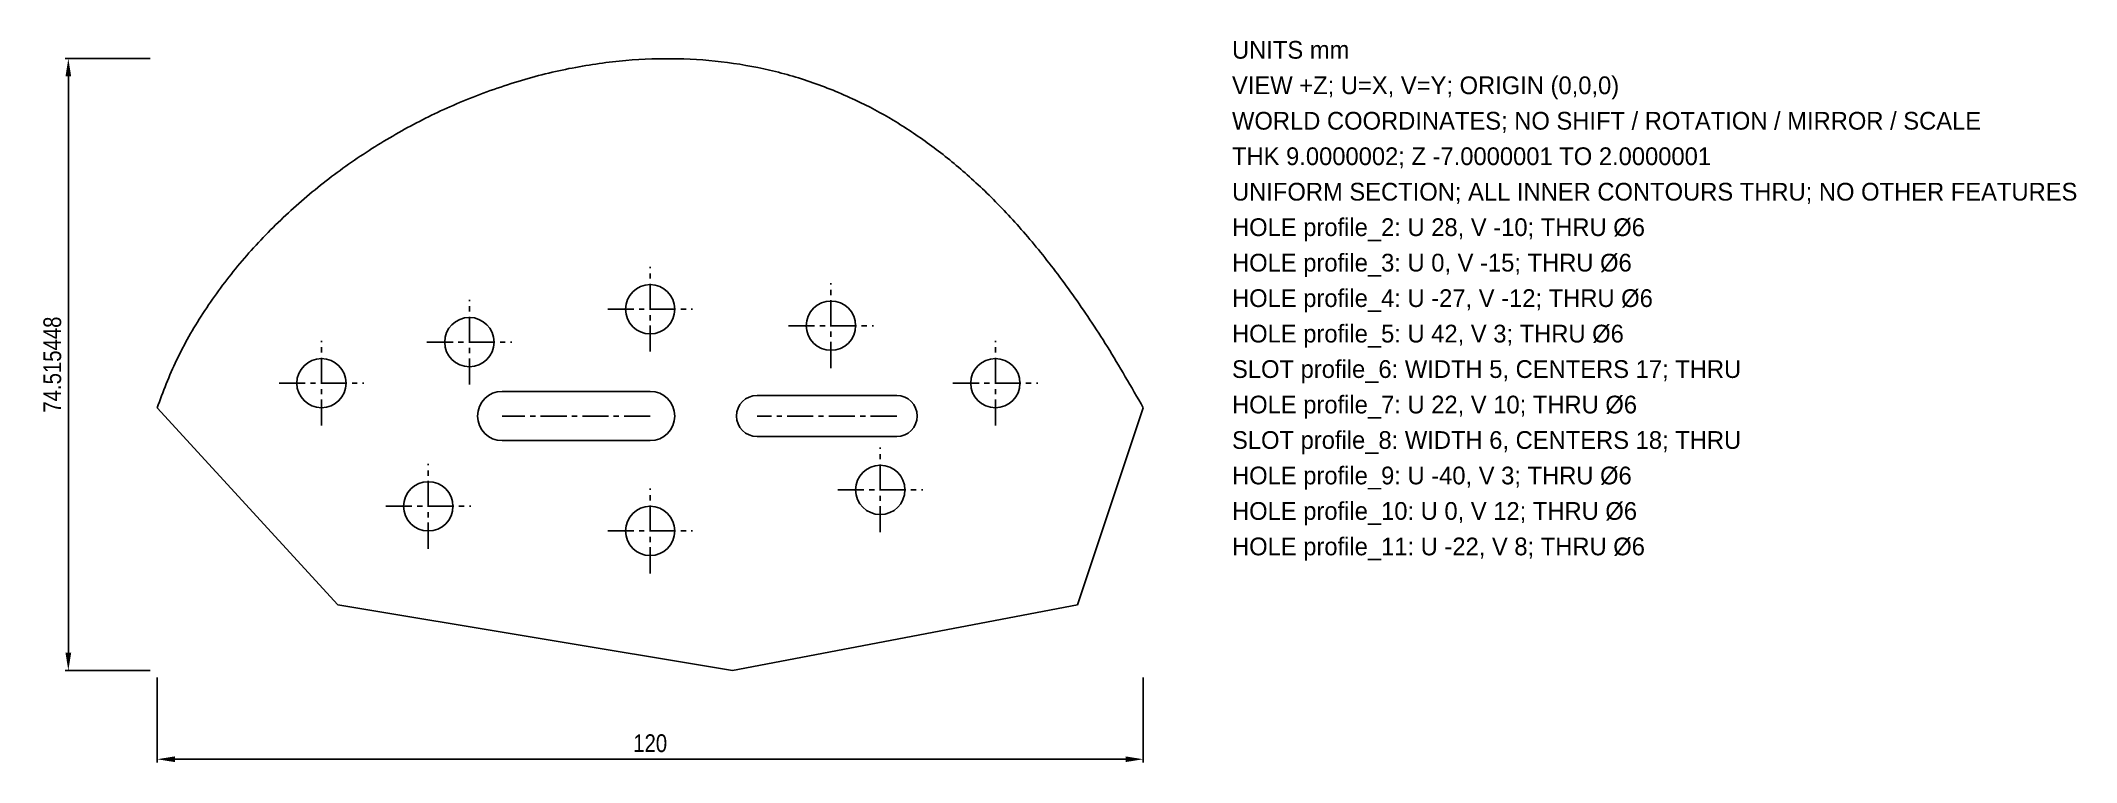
# Model space of a CAD drawing. Header units: millimetres. Extents: x -74 to 174, y -43 to 45.
import ezdxf

# ---------------------------------------------------------------- set-up
doc = ezdxf.new("R2010")
doc.units = ezdxf.units.MM
doc.linetypes.add('CENTER', pattern=[5.08, 3.175, -0.635, 0.635, -0.635])
for name, color, linetype in [('CENTER', 4, 'CENTER'), ('DIM', 3, 'Continuous'), ('HOLE', 7, 'Continuous'), ('OUTLINE', 7, 'Continuous'), ('TEXT', 7, 'Continuous')]:
    doc.layers.add(name, color=color, linetype=linetype)
doc.styles.add('OpenSansCondensed-Light', font='OpenSansCondensed-Light.ttf')
doc.dimstyles.new('EZDXF', dxfattribs={"dimtxt": 0.25, "dimasz": 0.175, "dimexe": 0.375, "dimexo": 0.125, "dimgap": 0.1, "dimtad": 1, "dimlfac": 100, "dimzin": 12, "dimdsep": 46, "dimtxsty": 'OpenSansCondensed-Light', "dimblk": 'ARCHTICK', "dimcen": 2.5, "dimazin": 3, "dimtfac": 0.5, "dimtmove": 2, "dimatfit": 3})

# ---------------------------------------------------------------- blocks, each defined once
blk = doc.blocks.new('_CLOSEDFILLED')
at = {"color": 0, "linetype": 'BYBLOCK'}
blk.add_solid([(-1, 0.16), (0, 0), (-1, -0.16)], dxfattribs=at)
blk = doc.blocks.new('*D1')
for p, q in [((-60, -32.86), (-60, -43.18)), ((60, -32.86), (60, -43.18)), ((-57.84, -42.8), (57.84, -42.8))]:
    blk.add_line(p, q)
at = {"layer": 'Defpoints'}
for p in [(-60, -32), (60, -32), (-60, -42.8)]:
    blk.add_point(p, dxfattribs=at)
at = {"layer": 'DIM', "xscale": 2.1600000036, "yscale": 2.1600000036, "rotation": 180}
blk.add_blockref('_CLOSEDFILLED', (-60, -42.8), dxfattribs=at)
at = {"layer": 'DIM', "xscale": 2.1600000036, "yscale": 2.1600000036}
blk.add_blockref('_CLOSEDFILLED', (60, -42.8), dxfattribs=at)
at = {"layer": 'DIM', "insert": (0, -40.86), "char_height": 2.16, "attachment_point": 5, "style": 'OpenSansCondensed-Light'}
blk.add_mtext('120', dxfattribs=at)
blk = doc.blocks.new('*D2')
for p, q in [((-60.86, 42.52), (-71.18, 42.52)), ((-70.8, -29.84), (-70.8, 40.36)), ((-60.86, -32), (-71.18, -32))]:
    blk.add_line(p, q)
at = {"layer": 'Defpoints'}
for p in [(-60, 42.52), (-70.8, -32), (-60, -32)]:
    blk.add_point(p, dxfattribs=at)
at = {"layer": 'DIM', "xscale": 2.1600000036, "yscale": 2.1600000036}
for p, rotation in [((-70.8, 42.52), 90), ((-70.8, -32), 270)]:
    blk.add_blockref('_CLOSEDFILLED', p, dxfattribs=dict(at, rotation=rotation))
at = {"layer": 'DIM', "insert": (-72.74, 5.26), "char_height": 2.16, "attachment_point": 5, "rotation": 90, "style": 'OpenSansCondensed-Light'}
blk.add_mtext('74.515448', dxfattribs=at)

msp = doc.modelspace()

# ---------------------------------------------------------------- linework, layer by layer
at = {"layer": 'CENTER'}
for p, q in [((0, 6.84), (0, 17.16)), ((22, 4.84), (22, 15.16)), ((-22, 2.84), (-22, 13.16)), ((-5.16, 12), (5.16, 12)), ((16.84, 10), (27.16, 10)), ((-40, -2.16), (-40, 8.16)), ((-27.16, 8), (-16.84, 8)), ((42, -2.16), (42, 8.16)), ((-45.16, 3), (-34.84, 3)), ((36.84, 3), (47.16, 3)), ((0, -1), (-18, -1)), ((30, -1), (13, -1)), ((28, -15.16), (28, -4.84)), ((-27, -17.16), (-27, -6.84)), ((0, -20.16), (0, -9.84)), ((-32.16, -12), (-21.84, -12)), ((22.84, -10), (33.16, -10)), ((-5.16, -15), (5.16, -15))]:
    msp.add_line(p, q, dxfattribs=at)
at = {"layer": 'HOLE'}
for p, q in [((-18, 2), (0, 2)), ((13, 1.5), (30, 1.5)), ((0, -4), (-18, -4)), ((30, -3.5), (13, -3.5))]:
    msp.add_line(p, q, dxfattribs=at)
for centre in [(0, 12), (22, 10), (-22, 8), (-40, 3), (42, 3), (28, -10), (-27, -12), (0, -15)]:
    msp.add_circle(centre, 3, dxfattribs=at)
for centre, radius, start, end in [((-18, -1), 3, 90, 270), ((0, -1), 3, 270, 90), ((13, -1), 2.5, 90, 270), ((30, -1), 2.5, 270, 90)]:
    msp.add_arc(centre, radius, start, end, dxfattribs=at)
at = {"layer": 'OUTLINE'}
for p, q in [((-38, -24), (-60, 0)), ((60, 0), (52, -24)), ((10, -32), (-38, -24)), ((52, -24), (10, -32))]:
    msp.add_line(p, q, dxfattribs=at)
msp.add_rational_spline([(-60, 0), (-40, 60), (30, 54), (60, 0)], [1, 0.8, 1.25, 1], degree=3, dxfattribs=at)

# ---------------------------------------------------------------- texts
at = {"layer": 'TEXT'}
for s, height, p in [('UNITS mm', 2.16, (70.8000001, 42.5154475)), ('VIEW +Z; U=X, V=Y; ORIGIN (0,0,0)', 2.160000004, (70.8000001, 38.1954475)), ('WORLD COORDINATES; NO SHIFT / ROTATION / MIRROR / SCALE', 2.160000004, (70.8000001, 33.8754475)), ('THK 9.0000002; Z -7.0000001 TO 2.0000001', 2.160000004, (70.8000001, 29.5554475)), ('UNIFORM SECTION; ALL INNER CONTOURS THRU; NO OTHER FEATURES', 2.160000004, (70.8000001, 25.2354474)), ('HOLE profile_2: U 28, V -10; THRU %%c6', 2.160000004, (70.8000001, 20.9154474)), ('HOLE profile_3: U 0, V -15; THRU %%c6', 2.160000004, (70.8000001, 16.5954474)), ('HOLE profile_4: U -27, V -12; THRU %%c6', 2.160000004, (70.8000001, 12.2754474)), ('HOLE profile_5: U 42, V 3; THRU %%c6', 2.160000004, (70.8000001, 7.9554474)), ('SLOT profile_6: WIDTH 5, CENTERS 17; THRU', 2.160000004, (70.8000001, 3.6354474)), ('HOLE profile_7: U 22, V 10; THRU %%c6', 2.160000004, (70.8000001, -0.6845526)), ('SLOT profile_8: WIDTH 6, CENTERS 18; THRU', 2.160000004, (70.8000001, -5.0045526)), ('HOLE profile_9: U -40, V 3; THRU %%c6', 2.160000004, (70.8000001, -9.3245526)), ('HOLE profile_10: U 0, V 12; THRU %%c6', 2.160000004, (70.8000001, -13.6445526)), ('HOLE profile_11: U -22, V 8; THRU %%c6', 2.160000004, (70.8000001, -17.9645526))]:
    msp.add_text(s, height=height, dxfattribs=at).set_placement(p)

# ---------------------------------------------------------------- dimensions: what is measured, and where the dimension line sits
at = {"layer": 'DIM'}
dim = msp.add_linear_dim(base=(-70.8000001, -32.0000001), p1=(-60.0000001, -32.0000001), p2=(-60.0000001, 42.5154475), angle=90, dimstyle='EZDXF', override={"dimscale": 1, "dimtxt": 2.16, "dimasz": 2.16, "dimexo": 0.864, "dimgap": 0.864, "dimtad": 1, "dimdec": 6, "dimlfac": 1, "dimlunit": 2}, dxfattribs=at)
dim.commit()
dim.dimension.update_dxf_attribs({"geometry": '*D2', "text_midpoint": (-72.7440001, 5.2577237)})
dim = msp.add_linear_dim(base=(-60.0000001, -42.8000001), p1=(-60.0000001, -32.0000001), p2=(60.0000001, -32.0000001), dimstyle='EZDXF', override={"dimscale": 1, "dimtxt": 2.16, "dimasz": 2.16, "dimexo": 0.864, "dimgap": 0.864, "dimtad": 1, "dimdec": 6, "dimlfac": 1, "dimlunit": 2}, dxfattribs=at)
dim.commit()
dim.dimension.update_dxf_attribs({"geometry": '*D1', "text_midpoint": (0, -40.8560001)})

doc.saveas('drawing.dxf')
